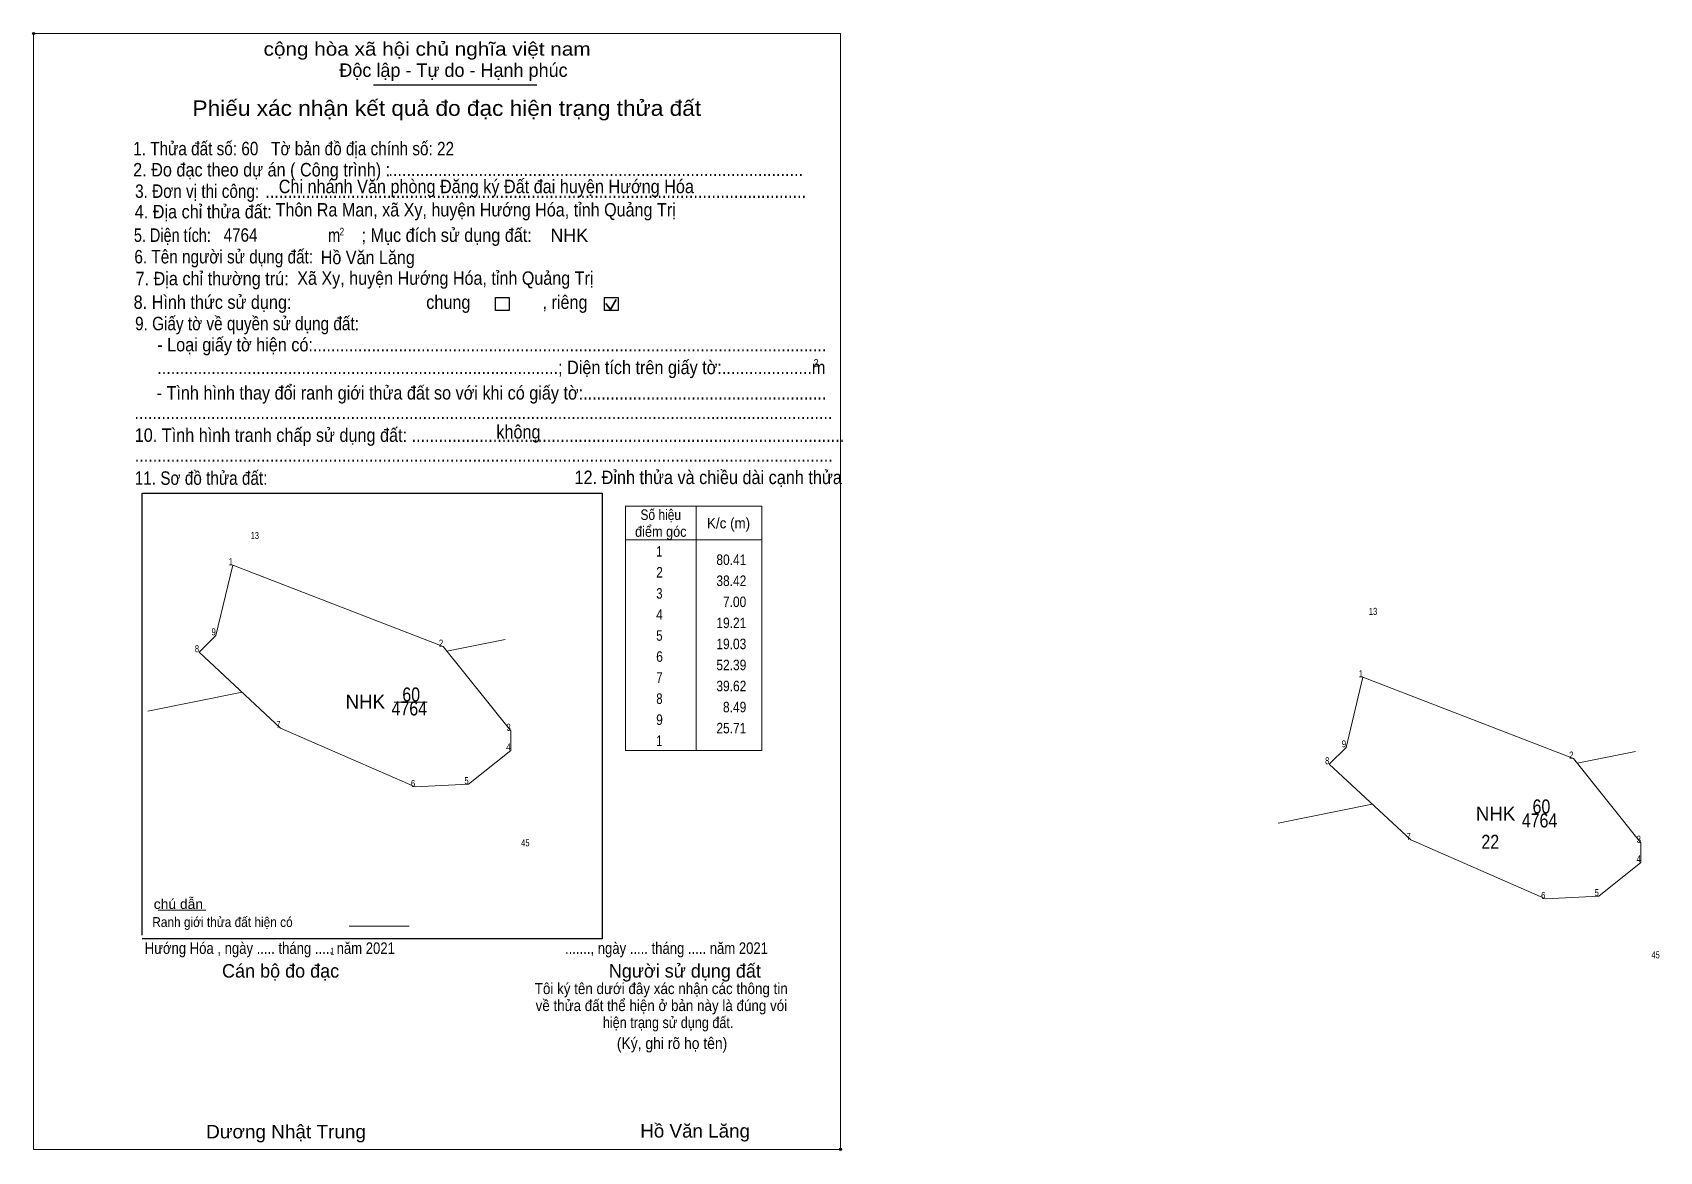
# Model space of a CAD drawing. Header units: metres. Extents: x 549027 to 549607, y 1817647 to 1818046.
import ezdxf
from ezdxf.enums import TextEntityAlignment as Align

# ---------------------------------------------------------------- set-up
doc = ezdxf.new("R2010")
doc.units = ezdxf.units.M
doc.header["$LTSCALE"] = 1.5
doc.header["$PDMODE"] = 32
doc.header["$PDSIZE"] = 0.75
for name, color, linetype, lineweight in [('1', 7, 'Continuous', 13), ('10', 7, 'Continuous', 13), ('17', 7, 'Continuous', 13), ('2', 7, 'Continuous', 25), ('32', 7, 'Continuous', 13), ('6', 7, 'Continuous', 13), ('63', 7, 'Continuous', 13)]:
    doc.layers.add(name, color=color, linetype=linetype, lineweight=lineweight)

msp = doc.modelspace()

# ---------------------------------------------------------------- linework, layer by layer
at = {"layer": '1'}
for points in [[(549098.45, 1817855.89), (549173.45, 1817826.89), (549197.45, 1817796.89), (549197.45, 1817789.89), (549182.45, 1817777.89), (549163.45, 1817776.89), (549115.45, 1817797.89), (549086.45, 1817824.89), (549092.45, 1817830.89)], [(549501, 1817816), (549576, 1817787), (549600, 1817757), (549600, 1817750), (549585, 1817738), (549566, 1817737), (549518, 1817758), (549489, 1817785), (549495, 1817791)]]:
    msp.add_lwpolyline(points, close=True, dxfattribs=at)
at = {"layer": '10'}
for p, q in [((549195.48, 1817829.44), (549174.74, 1817825.28)), ((549068.25, 1817803.9), (549101.77, 1817810.63)), ((549598.03, 1817789.55), (549577.29, 1817785.39)), ((549470.8, 1817764.01), (549504.32, 1817770.74))]:
    msp.add_line(p, q, dxfattribs=at)
at = {"layer": '17'}
msp.add_line((549071.91, 1817732.96), (549088.85, 1817732.96), dxfattribs=at)
at = {"layer": '2'}
for p, q in [((549148.58, 1818027.08), (549206.7, 1818027.08)), ((549066.17, 1817881.58), (549230.05, 1817881.58)), ((549066.17, 1817724.07), (549066.17, 1817881.58)), ((549230.05, 1817722.78), (549066.17, 1817722.78))]:
    msp.add_line(p, q, dxfattribs=at)
at = {"layer": '2', "lineweight": 35}
for p, q in [((549233.02, 1817947.05), (549235.01, 1817950.61)), ((549231.38, 1817949.17), (549233.02, 1817947.05))]:
    msp.add_line(p, q, dxfattribs=at)
at = {"layer": '2', "lineweight": 13}
msp.add_lwpolyline([(549027.52, 1818045.31), (549314.94, 1818045.31), (549314.94, 1817647.77), (549027.52, 1817647.77)], close=True, dxfattribs=at)
at = {"layer": '2'}
for points in [[(549191.98, 1817951.22), (549196.92, 1817951.22), (549196.92, 1817946.62), (549191.98, 1817946.62)], [(549230.82, 1817951.22), (549235.75, 1817951.22), (549235.75, 1817946.62), (549230.82, 1817946.62)]]:
    msp.add_lwpolyline(points, close=True, dxfattribs=at)
for p in [(549027.52, 1818045.31), (549314.94, 1817647.77)]:
    msp.add_point(p, dxfattribs=at)
at = {"layer": '32'}
for points in [[(549098.45, 1817855.89), (549092.45, 1817830.89), (549086.45, 1817824.89), (549115.45, 1817797.89), (549163.45, 1817776.89), (549182.45, 1817777.89), (549197.45, 1817789.89), (549197.45, 1817796.89), (549173.45, 1817826.89)], [(549501, 1817816), (549495, 1817791), (549489, 1817785), (549518, 1817758), (549566, 1817737), (549585, 1817738), (549600, 1817750), (549600, 1817757), (549576, 1817787)]]:
    msp.add_lwpolyline(points, close=True, dxfattribs=at)
at = {"layer": '6'}
msp.add_line((549139.86, 1817727.25), (549161.27, 1817727.25), dxfattribs=at)
at = {"layer": '63', "lineweight": 25}
msp.add_line((549230.05, 1817881.6), (549230.05, 1817722.78), dxfattribs=at)
at = {"layer": '63'}
for p, q in [((549263.5, 1817876.9), (549263.5, 1817789.9)), ((549263.5, 1817876.9), (549263.5, 1817789.9)), ((549238.3, 1817864.9), (549286.9, 1817864.9)), ((549155.91, 1817807.07), (549167.69, 1817807.07))]:
    msp.add_line(p, q, dxfattribs=at)
msp.add_lwpolyline([(549238.3, 1817876.9), (549286.9, 1817876.9), (549286.9, 1817789.9), (549238.3, 1817789.9)], close=True, dxfattribs=at)

# ---------------------------------------------------------------- texts
at = {"layer": '1', "width": 0.65}
msp.add_text('1', height=2.54, dxfattribs=at).set_placement((549133.92, 1817717.1), align=Align.CENTER)
at = {"layer": '10', "width": 0.85}
for s, p in [('60', (549162.01, 1817807.33)), ('4764', (549161.33, 1817802.36)), ('60', (549564.56, 1817767.44)), ('4764', (549563.89, 1817762.47)), ('22', (549546.34, 1817754.85))]:
    msp.add_text(s, height=5, dxfattribs=at).set_placement(p, align=Align.CENTER)
at = {"layer": '10'}
for p in [(549145.67, 1817804.76), (549548.22, 1817764.87)]:
    msp.add_text('NHK', height=5, dxfattribs=at).set_placement(p, align=Align.CENTER)
at = {"layer": '2'}
for s, height, width, p in [('cộng hòa xã hội chủ nghĩa việt nam', 4.797, 1.15, (549109.43, 1818037.44)), ('1. Thửa đất số: 60   Tờ bản đồ địa chính số: 22', 4.8, 0.85, (549062.98, 1818001.94)), ('2. Đo đạc theo dự án ( Công trình) : ', 4.8, 0.9, (549062.98, 1817994.41)), ('3. Đơn vị thi công:', 4.8, 0.85, (549063.67, 1817986.77)), ('Chi nhánh Văn phòng Đăng ký Đất đai huyện Hướng Hóa', 4.796, 0.9, (549114.83, 1817988.45)), ('............................................................................................', 4.8, 0.9, (549153.91, 1817994.59)), ('4. Địa chỉ thửa đất:', 4.8, 0.9, (549063.54, 1817979.47)), ('........................................................................................................................', 4.8, 0.9, (549110.05, 1817986.77)), ('Thôn Ra Man, xã Xy, huyện Hướng Hóa, tỉnh Quảng Trị', 4.768, 0.9, (549113.71, 1817980.16)), ('5. Diện tích:', 4.8, 0.8, (549063.25, 1817971.09)), ('4764', 4.77, 0.85, (549095.2, 1817971.17)), ('m', 4.8, 0.8, (549132.43, 1817971.09)), ('2', 2.74, 0.8, (549136.51, 1817973.38)), ('; Mục đích sử dụng đất:', 4.797, 0.9, (549144.31, 1817971.09)), ('6. Tên người sử dụng đất:', 4.8, 0.85, (549063.41, 1817963.42)), ('Hồ Văn Lăng', 4.77, 0.9, (549129.79, 1817963.16)), ('Xã Xy, huyện Hướng Hóa, tỉnh Quảng Trị', 4.766, 0.9, (549121.43, 1817955.81)), ('7. Địa chỉ thường trú:', 4.8, 0.9, (549063.83, 1817955.63)), ('8. Hình thức sử dụng:', 4.8, 0.9, (549063.15, 1817947.23)), ('chung                , riêng', 4.797, 0.9, (549167.37, 1817947.23)), ('9. Giấy tờ về quyền sử dụng đất:', 4.8, 0.85, (549063.67, 1817939.6)), ('     - Loại giấy tờ hiện có:..................................................................................................................', 4.797, 0.9, (549063.54, 1817932.09)), ('     .........................................................................................; Diện tích trên giấy tờ:....................m', 4.797, 0.9, (549063.54, 1817923.98)), ('2', 2.74, 0.8, (549305.41, 1817926.65)), ('     - Tình hình thay đổi ranh giới thửa đất so với khi có giấy tờ:......................................................', 4.797, 0.9, (549063.3, 1817914.92)), ('...........................................................................................................................................................', 4.797, 0.9, (549063.41, 1817907.97)), ('10. Tình hình tranh chấp sử dụng đất: ................................................................................................', 4.8, 0.9, (549063.54, 1817899.85)), ('không', 4.797, 0.9, (549192.33, 1817901.02)), ('...........................................................................................................................................................', 4.797, 0.9, (549063.54, 1817892.75)), ('11. Sơ đồ thửa đất:', 4.8, 0.85, (549063.54, 1817884.54)), ('12. Đỉnh thửa và chiều dài cạnh thửa', 4.806, 0.9, (549220.18, 1817884.8)), ('Hướng Hóa , ngày ..... tháng ..... năm 2021', 4.1, 0.85, (549067.11, 1817717.41)), ('......., ngày ..... tháng ..... năm 2021', 4.1, 0.85, (549216.8, 1817717.41)), ('(Ký, ghi rõ họ tên)', 4.112, 0.9, (549235.25, 1817683.52)), ('Dương Nhật Trung', 4.802, 1.05, (549088.98, 1817651.69)), ('Hồ Văn Lăng', 4.77, 1.05, (549243.59, 1817651.98))]:
    msp.add_text(s, height=height, dxfattribs=dict(at, width=width)).set_placement(p)
for s, height, p in [('Độc lập - Tự do - Hạnh phúc', 4.797, (549136.42, 1818029.88)), ('NHK', 4.766, (549211.6, 1817971.05)), ('Cán bộ đo đạc', 4.797, (549094.63, 1817708.97)), ('Người sử dụng đất', 4.797, (549232.4, 1817708.97))]:
    msp.add_text(s, height=height, dxfattribs=at).set_placement(p)
for s, height, width, p in [('Phiếu xác nhận kết quả đo đạc hiện trạng thửa đất', 5.482, 1.1, (549174.69, 1818016)), ('Tôi ký tên dưới đây xác nhận các thông tin', 3.963, 0.9, (549251.07, 1817703.09)), ('về thửa đất thể hiện ở bản này là đúng vói', 3.963, 0.9, (549251.12, 1817697.04)), ('hiện trạng sử dụng đất.', 3.955, 0.85, (549253.52, 1817690.99))]:
    msp.add_text(s, height=height, dxfattribs=dict(at, width=width)).set_placement(p, align=Align.CENTER)
msp.add_text('.', height=1.37, dxfattribs=at).set_placement((549314.91, 1817647.02), align=Align.CENTER)
at = {"layer": '6'}
for s, width, p in [('chú dẫn', 1.05, (549070.32, 1817733.42)), ('Ranh giới thửa đất hiện có ', 0.9, (549069.79, 1817727))]:
    msp.add_text(s, height=3.512, dxfattribs=dict(at, width=width)).set_placement(p)
at = {"layer": '63'}
for s, height, width, p in [('Số hiệu', 3.75, 0.85, (549250.89, 1817872.02)), ('điểm góc', 3.75, 0.9, (549250.91, 1817866.02)), ('K/c (m)', 3.75, 0.95, (549275.05, 1817869.02)), ('13', 2.5, 0.8, (549106.31, 1817865.24)), (' 1', 3.75, 0.75, (549249.85, 1817858.98)), (' 2', 3.75, 0.85, (549249.86, 1817851.48)), (' 3', 3.75, 0.8, (549249.84, 1817843.98)), (' 4', 3.75, 0.85, (549249.85, 1817836.48)), ('13', 2.5, 0.8, (549504.59, 1817838.2)), (' 5', 3.75, 0.8, (549249.85, 1817828.98)), (' 6', 3.75, 0.85, (549249.86, 1817821.48)), (' 7', 3.75, 0.8, (549249.86, 1817813.98)), (' 8', 3.75, 0.8, (549249.86, 1817806.48)), (' 9', 3.75, 0.85, (549249.85, 1817798.98)), (' 1', 3.75, 0.75, (549249.85, 1817791.48)), ('45', 2.5, 0.8, (549202.67, 1817755.72)), ('45', 2.5, 0.8, (549605.22, 1817715.83))]:
    msp.add_text(s, height=height, dxfattribs=dict(at, width=width)).set_placement(p, align=Align.CENTER)
for s, height, width, p in [(' 1', 2.5, 0.75, (549098.45, 1817855.89)), ('80.41', 3.75, 0.85, (549281.37, 1817855.98)), ('38.42', 3.75, 0.85, (549281.37, 1817848.48)), ('7.00', 3.75, 0.85, (549281.35, 1817840.98)), ('19.21', 3.75, 0.85, (549281.37, 1817833.48)), (' 9', 2.5, 0.85, (549092.45, 1817830.89)), (' 2', 2.5, 0.85, (549173.45, 1817826.89)), ('19.03', 3.75, 0.85, (549281.36, 1817825.98)), (' 8', 2.5, 0.8, (549086.45, 1817824.89)), ('52.39', 3.75, 0.85, (549281.37, 1817818.48)), (' 1', 2.5, 0.75, (549501, 1817816)), ('39.62', 3.75, 0.85, (549281.37, 1817810.98)), ('8.49', 3.75, 0.85, (549281.35, 1817803.48)), (' 7', 2.5, 0.8, (549115.45, 1817797.89)), (' 3', 2.5, 0.8, (549197.45, 1817796.89)), ('25.71', 3.75, 0.85, (549281.37, 1817795.98)), (' 9', 2.5, 0.85, (549495, 1817791)), (' 4', 2.5, 0.85, (549197.45, 1817789.89)), (' 8', 2.5, 0.8, (549489, 1817785)), (' 2', 2.5, 0.85, (549576, 1817787)), (' 6', 2.5, 0.85, (549163.45, 1817776.89)), (' 5', 2.5, 0.8, (549182.45, 1817777.89)), (' 7', 2.5, 0.8, (549518, 1817758)), (' 3', 2.5, 0.8, (549600, 1817757)), (' 4', 2.5, 0.85, (549600, 1817750)), (' 6', 2.5, 0.85, (549566, 1817737)), (' 5', 2.5, 0.8, (549585, 1817738))]:
    msp.add_text(s, height=height, dxfattribs=dict(at, width=width)).set_placement(p, align=Align.RIGHT)

doc.saveas('drawing.dxf')
